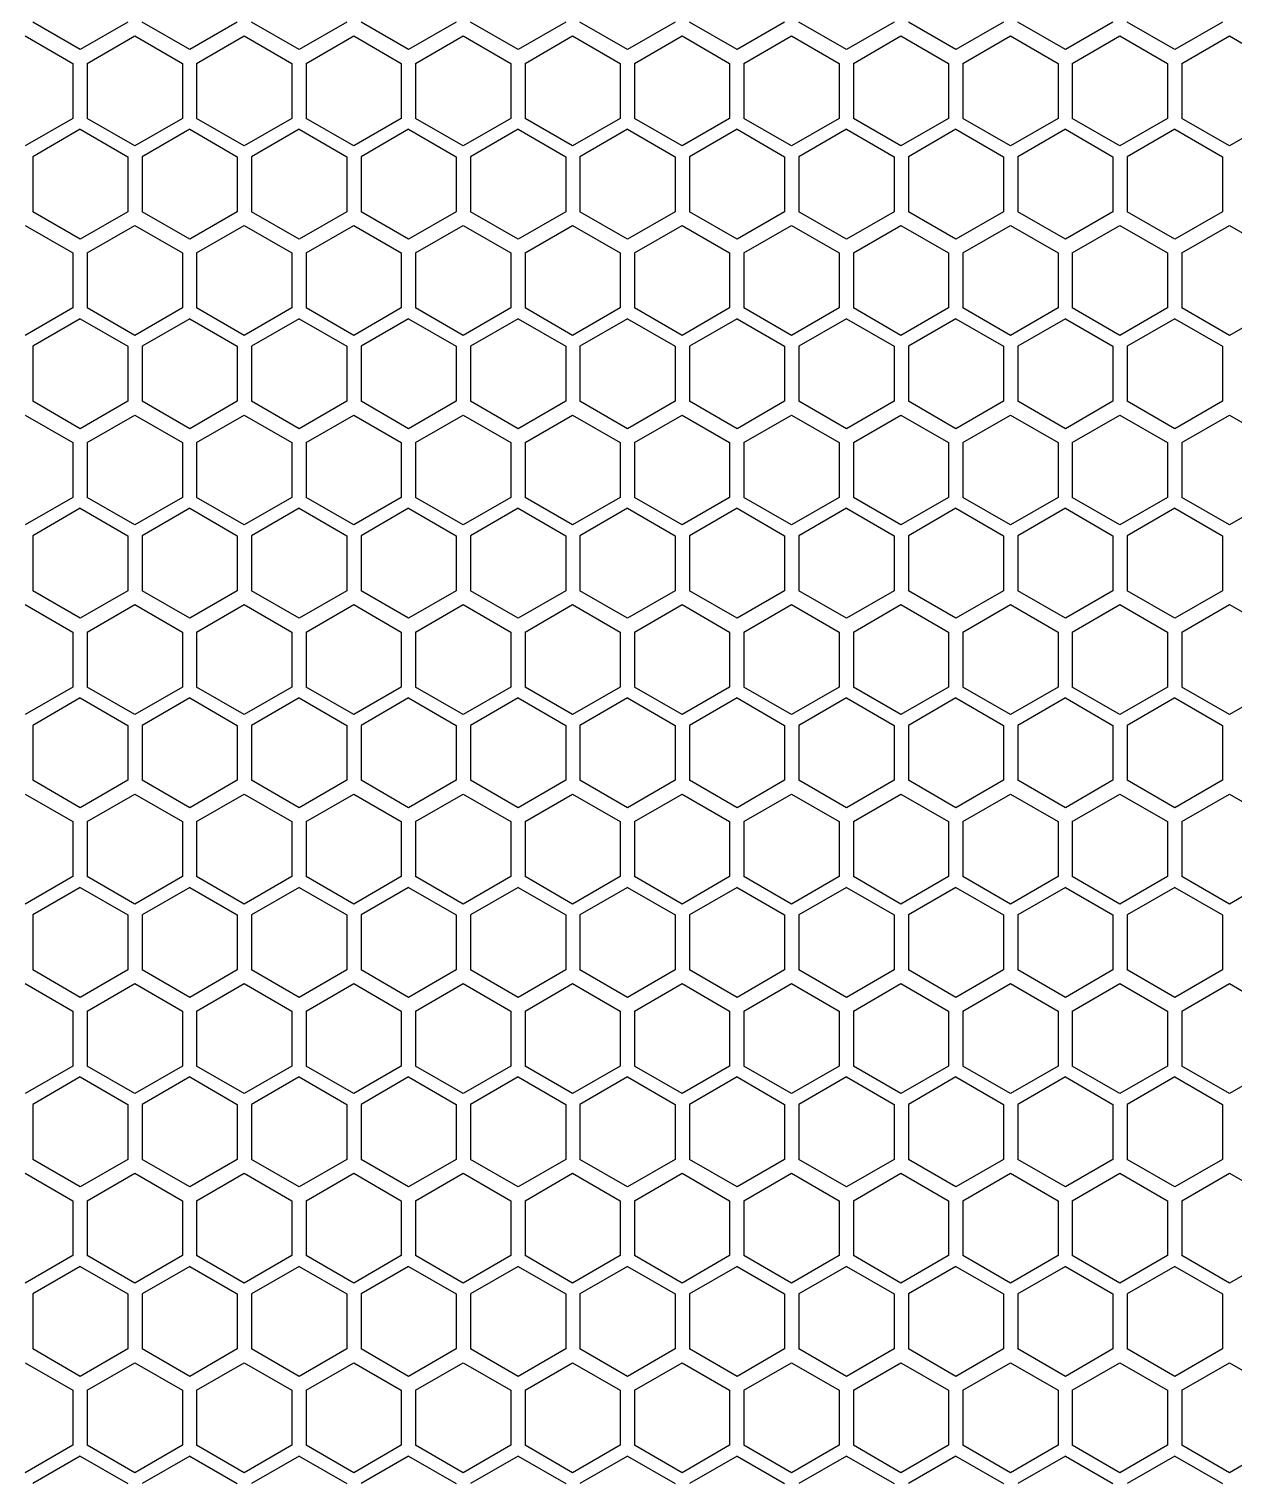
# Model space of a CAD drawing. Header units: millimetres. Extents: x 55614 to 110757, y -66981 to -47484.
# Drawn here: x 90016.2 to 90117.4, y -56077.1 to -55955.3 of the extents above; entities that cross this region are included whole.
import ezdxf

# ---------------------------------------------------------------- set-up
doc = ezdxf.new("R2010")
doc.units = ezdxf.units.MM
doc.layers.add('4215-0412-2_0', color=7, linetype='Continuous')
doc.layers.add('THICK', color=7, linetype='Continuous', lineweight=0)

# ---------------------------------------------------------------- blocks, each defined once
blk = doc.blocks.new('2-1725')
at = {"layer": '4215-0412-2_0', "color": 7, "linetype": 'Continuous'}
for p, q in [((-16835.98, -71821.74), (-16839.98, -71819.43)), ((-16831.98, -71819.43), (-16835.98, -71821.74)), ((-16826.78, -71821.74), (-16830.78, -71819.43)), ((-16822.78, -71819.43), (-16826.78, -71821.74)), ((-16817.58, -71821.74), (-16821.58, -71819.43)), ((-16813.58, -71819.43), (-16817.58, -71821.74)), ((-16808.38, -71821.74), (-16812.38, -71819.43)), ((-16804.38, -71819.43), (-16808.38, -71821.74)), ((-16799.18, -71821.74), (-16803.18, -71819.43)), ((-16795.18, -71819.43), (-16799.18, -71821.74)), ((-16789.98, -71821.74), (-16793.98, -71819.43)), ((-16785.98, -71819.43), (-16789.98, -71821.74)), ((-16780.78, -71821.74), (-16784.78, -71819.43)), ((-16776.78, -71819.43), (-16780.78, -71821.74)), ((-16771.58, -71821.74), (-16775.58, -71819.43)), ((-16767.58, -71819.43), (-16771.58, -71821.74)), ((-16762.38, -71821.74), (-16766.38, -71819.43)), ((-16758.38, -71819.43), (-16762.38, -71821.74)), ((-16753.18, -71821.74), (-16757.18, -71819.43)), ((-16749.18, -71819.43), (-16753.18, -71821.74)), ((-16743.98, -71821.74), (-16747.98, -71819.43)), ((-16739.98, -71819.43), (-16743.98, -71821.74)), ((-16840.6, -71820.59), (-16836.6, -71822.9)), ((-16835.4, -71822.9), (-16831.4, -71820.59)), ((-16831.4, -71820.59), (-16827.4, -71822.9)), ((-16826.2, -71822.9), (-16822.2, -71820.59)), ((-16822.2, -71820.59), (-16818.2, -71822.9)), ((-16817, -71822.9), (-16813, -71820.59)), ((-16813, -71820.59), (-16809, -71822.9)), ((-16807.8, -71822.9), (-16803.8, -71820.59)), ((-16803.8, -71820.59), (-16799.8, -71822.9)), ((-16798.6, -71822.9), (-16794.6, -71820.59)), ((-16794.6, -71820.59), (-16790.6, -71822.9)), ((-16789.4, -71822.9), (-16785.4, -71820.59)), ((-16785.4, -71820.59), (-16781.4, -71822.9)), ((-16780.2, -71822.9), (-16776.2, -71820.59)), ((-16776.2, -71820.59), (-16772.2, -71822.9)), ((-16771, -71822.9), (-16767, -71820.59)), ((-16767, -71820.59), (-16763, -71822.9)), ((-16761.8, -71822.9), (-16757.8, -71820.59)), ((-16757.8, -71820.59), (-16753.8, -71822.9)), ((-16752.6, -71822.9), (-16748.6, -71820.59)), ((-16748.6, -71820.59), (-16744.6, -71822.9)), ((-16743.4, -71822.9), (-16739.4, -71820.59)), ((-16739.4, -71820.59), (-16735.4, -71822.9)), ((-16836.6, -71822.9), (-16836.6, -71827.52)), ((-16835.4, -71822.9), (-16835.4, -71827.52)), ((-16827.4, -71822.9), (-16827.4, -71827.52)), ((-16826.2, -71822.9), (-16826.2, -71827.52)), ((-16818.2, -71822.9), (-16818.2, -71827.52)), ((-16817, -71822.9), (-16817, -71827.52)), ((-16809, -71822.9), (-16809, -71827.52)), ((-16807.8, -71822.9), (-16807.8, -71827.52)), ((-16799.8, -71822.9), (-16799.8, -71827.52)), ((-16798.6, -71822.9), (-16798.6, -71827.52)), ((-16790.6, -71822.9), (-16790.6, -71827.52)), ((-16789.4, -71822.9), (-16789.4, -71827.52)), ((-16781.4, -71822.9), (-16781.4, -71827.52)), ((-16780.2, -71822.9), (-16780.2, -71827.52)), ((-16772.2, -71822.9), (-16772.2, -71827.52)), ((-16771, -71822.9), (-16771, -71827.52)), ((-16763, -71822.9), (-16763, -71827.52)), ((-16761.8, -71822.9), (-16761.8, -71827.52)), ((-16753.8, -71822.9), (-16753.8, -71827.52)), ((-16752.6, -71822.9), (-16752.6, -71827.52)), ((-16744.6, -71822.9), (-16744.6, -71827.52)), ((-16743.4, -71822.9), (-16743.4, -71827.52)), ((-16836.6, -71827.52), (-16840.6, -71829.83)), ((-16831.4, -71829.83), (-16835.4, -71827.52)), ((-16827.4, -71827.52), (-16831.4, -71829.83)), ((-16822.2, -71829.83), (-16826.2, -71827.52)), ((-16818.2, -71827.52), (-16822.2, -71829.83)), ((-16813, -71829.83), (-16817, -71827.52)), ((-16809, -71827.52), (-16813, -71829.83)), ((-16803.8, -71829.83), (-16807.8, -71827.52)), ((-16799.8, -71827.52), (-16803.8, -71829.83)), ((-16794.6, -71829.83), (-16798.6, -71827.52)), ((-16790.6, -71827.52), (-16794.6, -71829.83)), ((-16785.4, -71829.83), (-16789.4, -71827.52)), ((-16781.4, -71827.52), (-16785.4, -71829.83)), ((-16776.2, -71829.83), (-16780.2, -71827.52)), ((-16772.2, -71827.52), (-16776.2, -71829.83)), ((-16767, -71829.83), (-16771, -71827.52)), ((-16763, -71827.52), (-16767, -71829.83)), ((-16757.8, -71829.83), (-16761.8, -71827.52)), ((-16753.8, -71827.52), (-16757.8, -71829.83)), ((-16748.6, -71829.83), (-16752.6, -71827.52)), ((-16744.6, -71827.52), (-16748.6, -71829.83)), ((-16739.4, -71829.83), (-16743.4, -71827.52)), ((-16735.4, -71827.52), (-16739.4, -71829.83)), ((-16835.98, -71828.43), (-16839.98, -71830.74)), ((-16835.98, -71828.43), (-16831.98, -71830.74)), ((-16826.78, -71828.43), (-16830.78, -71830.74)), ((-16826.78, -71828.43), (-16822.78, -71830.74)), ((-16817.58, -71828.43), (-16821.58, -71830.74)), ((-16817.58, -71828.43), (-16813.58, -71830.74)), ((-16808.38, -71828.43), (-16812.38, -71830.74)), ((-16808.38, -71828.43), (-16804.38, -71830.74)), ((-16799.18, -71828.43), (-16803.18, -71830.74)), ((-16799.18, -71828.43), (-16795.18, -71830.74)), ((-16789.98, -71828.43), (-16793.98, -71830.74)), ((-16789.98, -71828.43), (-16785.98, -71830.74)), ((-16780.78, -71828.43), (-16784.78, -71830.74)), ((-16780.78, -71828.43), (-16776.78, -71830.74)), ((-16771.58, -71828.43), (-16775.58, -71830.74)), ((-16771.58, -71828.43), (-16767.58, -71830.74)), ((-16762.38, -71828.43), (-16766.38, -71830.74)), ((-16762.38, -71828.43), (-16758.38, -71830.74)), ((-16753.18, -71828.43), (-16757.18, -71830.74)), ((-16753.18, -71828.43), (-16749.18, -71830.74)), ((-16743.98, -71828.43), (-16747.98, -71830.74)), ((-16743.98, -71828.43), (-16739.98, -71830.74)), ((-16839.98, -71830.74), (-16839.98, -71835.36)), ((-16831.98, -71830.74), (-16831.98, -71835.36)), ((-16830.78, -71830.74), (-16830.78, -71835.36)), ((-16822.78, -71830.74), (-16822.78, -71835.36)), ((-16821.58, -71830.74), (-16821.58, -71835.36)), ((-16813.58, -71830.74), (-16813.58, -71835.36)), ((-16812.38, -71830.74), (-16812.38, -71835.36)), ((-16804.38, -71830.74), (-16804.38, -71835.36)), ((-16803.18, -71830.74), (-16803.18, -71835.36)), ((-16795.18, -71830.74), (-16795.18, -71835.36)), ((-16793.98, -71830.74), (-16793.98, -71835.36)), ((-16785.98, -71830.74), (-16785.98, -71835.36)), ((-16784.78, -71830.74), (-16784.78, -71835.36)), ((-16776.78, -71830.74), (-16776.78, -71835.36)), ((-16775.58, -71830.74), (-16775.58, -71835.36)), ((-16767.58, -71830.74), (-16767.58, -71835.36)), ((-16766.38, -71830.74), (-16766.38, -71835.36)), ((-16758.38, -71830.74), (-16758.38, -71835.36)), ((-16757.18, -71830.74), (-16757.18, -71835.36)), ((-16749.18, -71830.74), (-16749.18, -71835.36)), ((-16747.98, -71830.74), (-16747.98, -71835.36)), ((-16739.98, -71830.74), (-16739.98, -71835.36)), ((-16835.98, -71837.67), (-16839.98, -71835.36)), ((-16831.98, -71835.36), (-16835.98, -71837.67)), ((-16826.78, -71837.67), (-16830.78, -71835.36)), ((-16822.78, -71835.36), (-16826.78, -71837.67)), ((-16817.58, -71837.67), (-16821.58, -71835.36)), ((-16813.58, -71835.36), (-16817.58, -71837.67)), ((-16808.38, -71837.67), (-16812.38, -71835.36)), ((-16804.38, -71835.36), (-16808.38, -71837.67)), ((-16799.18, -71837.67), (-16803.18, -71835.36)), ((-16795.18, -71835.36), (-16799.18, -71837.67)), ((-16789.98, -71837.67), (-16793.98, -71835.36)), ((-16785.98, -71835.36), (-16789.98, -71837.67)), ((-16780.78, -71837.67), (-16784.78, -71835.36)), ((-16776.78, -71835.36), (-16780.78, -71837.67)), ((-16771.58, -71837.67), (-16775.58, -71835.36)), ((-16767.58, -71835.36), (-16771.58, -71837.67)), ((-16762.38, -71837.67), (-16766.38, -71835.36)), ((-16758.38, -71835.36), (-16762.38, -71837.67)), ((-16753.18, -71837.67), (-16757.18, -71835.36)), ((-16749.18, -71835.36), (-16753.18, -71837.67)), ((-16743.98, -71837.67), (-16747.98, -71835.36)), ((-16739.98, -71835.36), (-16743.98, -71837.67)), ((-16840.6, -71836.52), (-16836.6, -71838.83)), ((-16835.4, -71838.83), (-16831.4, -71836.52)), ((-16831.4, -71836.52), (-16827.4, -71838.83)), ((-16826.2, -71838.83), (-16822.2, -71836.52)), ((-16822.2, -71836.52), (-16818.2, -71838.83)), ((-16817, -71838.83), (-16813, -71836.52)), ((-16813, -71836.52), (-16809, -71838.83)), ((-16807.8, -71838.83), (-16803.8, -71836.52)), ((-16803.8, -71836.52), (-16799.8, -71838.83)), ((-16798.6, -71838.83), (-16794.6, -71836.52)), ((-16794.6, -71836.52), (-16790.6, -71838.83)), ((-16789.4, -71838.83), (-16785.4, -71836.52)), ((-16785.4, -71836.52), (-16781.4, -71838.83)), ((-16780.2, -71838.83), (-16776.2, -71836.52)), ((-16776.2, -71836.52), (-16772.2, -71838.83)), ((-16771, -71838.83), (-16767, -71836.52)), ((-16767, -71836.52), (-16763, -71838.83)), ((-16761.8, -71838.83), (-16757.8, -71836.52)), ((-16757.8, -71836.52), (-16753.8, -71838.83)), ((-16752.6, -71838.83), (-16748.6, -71836.52)), ((-16748.6, -71836.52), (-16744.6, -71838.83)), ((-16743.4, -71838.83), (-16739.4, -71836.52)), ((-16739.4, -71836.52), (-16735.4, -71838.83)), ((-16836.6, -71838.83), (-16836.6, -71843.45)), ((-16835.4, -71838.83), (-16835.4, -71843.45)), ((-16827.4, -71838.83), (-16827.4, -71843.45)), ((-16826.2, -71838.83), (-16826.2, -71843.45)), ((-16818.2, -71838.83), (-16818.2, -71843.45)), ((-16817, -71838.83), (-16817, -71843.45)), ((-16809, -71838.83), (-16809, -71843.45)), ((-16807.8, -71838.83), (-16807.8, -71843.45)), ((-16799.8, -71838.83), (-16799.8, -71843.45)), ((-16798.6, -71838.83), (-16798.6, -71843.45)), ((-16790.6, -71838.83), (-16790.6, -71843.45)), ((-16789.4, -71838.83), (-16789.4, -71843.45)), ((-16781.4, -71838.83), (-16781.4, -71843.45)), ((-16780.2, -71838.83), (-16780.2, -71843.45)), ((-16772.2, -71838.83), (-16772.2, -71843.45)), ((-16771, -71838.83), (-16771, -71843.45)), ((-16763, -71838.83), (-16763, -71843.45)), ((-16761.8, -71838.83), (-16761.8, -71843.45)), ((-16753.8, -71838.83), (-16753.8, -71843.45)), ((-16752.6, -71838.83), (-16752.6, -71843.45)), ((-16744.6, -71838.83), (-16744.6, -71843.45)), ((-16743.4, -71838.83), (-16743.4, -71843.45)), ((-16836.6, -71843.45), (-16840.6, -71845.76)), ((-16835.98, -71844.36), (-16839.98, -71846.67)), ((-16835.98, -71844.36), (-16831.98, -71846.67)), ((-16831.4, -71845.76), (-16835.4, -71843.45)), ((-16827.4, -71843.45), (-16831.4, -71845.76)), ((-16826.78, -71844.36), (-16830.78, -71846.67)), ((-16826.78, -71844.36), (-16822.78, -71846.67)), ((-16822.2, -71845.76), (-16826.2, -71843.45)), ((-16818.2, -71843.45), (-16822.2, -71845.76)), ((-16817.58, -71844.36), (-16821.58, -71846.67)), ((-16817.58, -71844.36), (-16813.58, -71846.67)), ((-16813, -71845.76), (-16817, -71843.45)), ((-16809, -71843.45), (-16813, -71845.76)), ((-16808.38, -71844.36), (-16812.38, -71846.67)), ((-16808.38, -71844.36), (-16804.38, -71846.67)), ((-16803.8, -71845.76), (-16807.8, -71843.45)), ((-16799.8, -71843.45), (-16803.8, -71845.76)), ((-16799.18, -71844.36), (-16803.18, -71846.67)), ((-16799.18, -71844.36), (-16795.18, -71846.67)), ((-16794.6, -71845.76), (-16798.6, -71843.45)), ((-16790.6, -71843.45), (-16794.6, -71845.76)), ((-16789.98, -71844.36), (-16793.98, -71846.67)), ((-16789.98, -71844.36), (-16785.98, -71846.67)), ((-16785.4, -71845.76), (-16789.4, -71843.45)), ((-16781.4, -71843.45), (-16785.4, -71845.76)), ((-16780.78, -71844.36), (-16784.78, -71846.67)), ((-16780.78, -71844.36), (-16776.78, -71846.67)), ((-16776.2, -71845.76), (-16780.2, -71843.45)), ((-16772.2, -71843.45), (-16776.2, -71845.76)), ((-16771.58, -71844.36), (-16775.58, -71846.67)), ((-16771.58, -71844.36), (-16767.58, -71846.67)), ((-16767, -71845.76), (-16771, -71843.45)), ((-16763, -71843.45), (-16767, -71845.76)), ((-16762.38, -71844.36), (-16766.38, -71846.67)), ((-16762.38, -71844.36), (-16758.38, -71846.67)), ((-16757.8, -71845.76), (-16761.8, -71843.45)), ((-16753.8, -71843.45), (-16757.8, -71845.76)), ((-16753.18, -71844.36), (-16757.18, -71846.67)), ((-16753.18, -71844.36), (-16749.18, -71846.67)), ((-16748.6, -71845.76), (-16752.6, -71843.45)), ((-16744.6, -71843.45), (-16748.6, -71845.76)), ((-16743.98, -71844.36), (-16747.98, -71846.67)), ((-16743.98, -71844.36), (-16739.98, -71846.67)), ((-16739.4, -71845.76), (-16743.4, -71843.45)), ((-16735.4, -71843.45), (-16739.4, -71845.76)), ((-16839.98, -71846.67), (-16839.98, -71851.29)), ((-16831.98, -71846.67), (-16831.98, -71851.29)), ((-16830.78, -71846.67), (-16830.78, -71851.29)), ((-16822.78, -71846.67), (-16822.78, -71851.29)), ((-16821.58, -71846.67), (-16821.58, -71851.29)), ((-16813.58, -71846.67), (-16813.58, -71851.29)), ((-16812.38, -71846.67), (-16812.38, -71851.29)), ((-16804.38, -71846.67), (-16804.38, -71851.29)), ((-16803.18, -71846.67), (-16803.18, -71851.29)), ((-16795.18, -71846.67), (-16795.18, -71851.29)), ((-16793.98, -71846.67), (-16793.98, -71851.29)), ((-16785.98, -71846.67), (-16785.98, -71851.29)), ((-16784.78, -71846.67), (-16784.78, -71851.29)), ((-16776.78, -71846.67), (-16776.78, -71851.29)), ((-16775.58, -71846.67), (-16775.58, -71851.29)), ((-16767.58, -71846.67), (-16767.58, -71851.29)), ((-16766.38, -71846.67), (-16766.38, -71851.29)), ((-16758.38, -71846.67), (-16758.38, -71851.29)), ((-16757.18, -71846.67), (-16757.18, -71851.29)), ((-16749.18, -71846.67), (-16749.18, -71851.29)), ((-16747.98, -71846.67), (-16747.98, -71851.29)), ((-16739.98, -71846.67), (-16739.98, -71851.29)), ((-16835.98, -71853.6), (-16839.98, -71851.29)), ((-16831.98, -71851.29), (-16835.98, -71853.6)), ((-16826.78, -71853.6), (-16830.78, -71851.29)), ((-16822.78, -71851.29), (-16826.78, -71853.6)), ((-16817.58, -71853.6), (-16821.58, -71851.29)), ((-16813.58, -71851.29), (-16817.58, -71853.6)), ((-16808.38, -71853.6), (-16812.38, -71851.29)), ((-16804.38, -71851.29), (-16808.38, -71853.6)), ((-16799.18, -71853.6), (-16803.18, -71851.29)), ((-16795.18, -71851.29), (-16799.18, -71853.6)), ((-16789.98, -71853.6), (-16793.98, -71851.29)), ((-16785.98, -71851.29), (-16789.98, -71853.6)), ((-16780.78, -71853.6), (-16784.78, -71851.29)), ((-16776.78, -71851.29), (-16780.78, -71853.6)), ((-16771.58, -71853.6), (-16775.58, -71851.29)), ((-16767.58, -71851.29), (-16771.58, -71853.6)), ((-16762.38, -71853.6), (-16766.38, -71851.29)), ((-16758.38, -71851.29), (-16762.38, -71853.6)), ((-16753.18, -71853.6), (-16757.18, -71851.29)), ((-16749.18, -71851.29), (-16753.18, -71853.6)), ((-16743.98, -71853.6), (-16747.98, -71851.29)), ((-16739.98, -71851.29), (-16743.98, -71853.6)), ((-16840.6, -71852.45), (-16836.6, -71854.76)), ((-16835.4, -71854.76), (-16831.4, -71852.45)), ((-16831.4, -71852.45), (-16827.4, -71854.76)), ((-16826.2, -71854.76), (-16822.2, -71852.45)), ((-16822.2, -71852.45), (-16818.2, -71854.76)), ((-16817, -71854.76), (-16813, -71852.45)), ((-16813, -71852.45), (-16809, -71854.76)), ((-16807.8, -71854.76), (-16803.8, -71852.45)), ((-16803.8, -71852.45), (-16799.8, -71854.76)), ((-16798.6, -71854.76), (-16794.6, -71852.45)), ((-16794.6, -71852.45), (-16790.6, -71854.76)), ((-16789.4, -71854.76), (-16785.4, -71852.45)), ((-16785.4, -71852.45), (-16781.4, -71854.76)), ((-16780.2, -71854.76), (-16776.2, -71852.45)), ((-16776.2, -71852.45), (-16772.2, -71854.76)), ((-16771, -71854.76), (-16767, -71852.45)), ((-16767, -71852.45), (-16763, -71854.76)), ((-16761.8, -71854.76), (-16757.8, -71852.45)), ((-16757.8, -71852.45), (-16753.8, -71854.76)), ((-16752.6, -71854.76), (-16748.6, -71852.45)), ((-16748.6, -71852.45), (-16744.6, -71854.76)), ((-16743.4, -71854.76), (-16739.4, -71852.45)), ((-16739.4, -71852.45), (-16735.4, -71854.76)), ((-16836.6, -71854.76), (-16836.6, -71859.38)), ((-16835.4, -71854.76), (-16835.4, -71859.38)), ((-16827.4, -71854.76), (-16827.4, -71859.38)), ((-16826.2, -71854.76), (-16826.2, -71859.38)), ((-16818.2, -71854.76), (-16818.2, -71859.38)), ((-16817, -71854.76), (-16817, -71859.38)), ((-16809, -71854.76), (-16809, -71859.38)), ((-16807.8, -71854.76), (-16807.8, -71859.38)), ((-16799.8, -71854.76), (-16799.8, -71859.38)), ((-16798.6, -71854.76), (-16798.6, -71859.38)), ((-16790.6, -71854.76), (-16790.6, -71859.38)), ((-16789.4, -71854.76), (-16789.4, -71859.38)), ((-16781.4, -71854.76), (-16781.4, -71859.38)), ((-16780.2, -71854.76), (-16780.2, -71859.38)), ((-16772.2, -71854.76), (-16772.2, -71859.38)), ((-16771, -71854.76), (-16771, -71859.38)), ((-16763, -71854.76), (-16763, -71859.38)), ((-16761.8, -71854.76), (-16761.8, -71859.38)), ((-16753.8, -71854.76), (-16753.8, -71859.38)), ((-16752.6, -71854.76), (-16752.6, -71859.38)), ((-16744.6, -71854.76), (-16744.6, -71859.38)), ((-16743.4, -71854.76), (-16743.4, -71859.38)), ((-16836.6, -71859.38), (-16840.6, -71861.69)), ((-16835.98, -71860.29), (-16839.98, -71862.6)), ((-16835.98, -71860.29), (-16831.98, -71862.6)), ((-16831.4, -71861.69), (-16835.4, -71859.38)), ((-16827.4, -71859.38), (-16831.4, -71861.69)), ((-16826.78, -71860.29), (-16830.78, -71862.6)), ((-16826.78, -71860.29), (-16822.78, -71862.6)), ((-16822.2, -71861.69), (-16826.2, -71859.38)), ((-16818.2, -71859.38), (-16822.2, -71861.69)), ((-16817.58, -71860.29), (-16821.58, -71862.6)), ((-16817.58, -71860.29), (-16813.58, -71862.6)), ((-16813, -71861.69), (-16817, -71859.38)), ((-16809, -71859.38), (-16813, -71861.69)), ((-16808.38, -71860.29), (-16812.38, -71862.6)), ((-16808.38, -71860.29), (-16804.38, -71862.6)), ((-16803.8, -71861.69), (-16807.8, -71859.38)), ((-16799.8, -71859.38), (-16803.8, -71861.69)), ((-16799.18, -71860.29), (-16803.18, -71862.6)), ((-16799.18, -71860.29), (-16795.18, -71862.6)), ((-16794.6, -71861.69), (-16798.6, -71859.38)), ((-16790.6, -71859.38), (-16794.6, -71861.69)), ((-16789.98, -71860.29), (-16793.98, -71862.6)), ((-16789.98, -71860.29), (-16785.98, -71862.6)), ((-16785.4, -71861.69), (-16789.4, -71859.38)), ((-16781.4, -71859.38), (-16785.4, -71861.69)), ((-16780.78, -71860.29), (-16784.78, -71862.6)), ((-16780.78, -71860.29), (-16776.78, -71862.6)), ((-16776.2, -71861.69), (-16780.2, -71859.38)), ((-16772.2, -71859.38), (-16776.2, -71861.69)), ((-16771.58, -71860.29), (-16775.58, -71862.6)), ((-16771.58, -71860.29), (-16767.58, -71862.6)), ((-16767, -71861.69), (-16771, -71859.38)), ((-16763, -71859.38), (-16767, -71861.69)), ((-16762.38, -71860.29), (-16766.38, -71862.6)), ((-16762.38, -71860.29), (-16758.38, -71862.6)), ((-16757.8, -71861.69), (-16761.8, -71859.38)), ((-16753.8, -71859.38), (-16757.8, -71861.69)), ((-16753.18, -71860.29), (-16757.18, -71862.6)), ((-16753.18, -71860.29), (-16749.18, -71862.6)), ((-16748.6, -71861.69), (-16752.6, -71859.38)), ((-16744.6, -71859.38), (-16748.6, -71861.69)), ((-16743.98, -71860.29), (-16747.98, -71862.6)), ((-16743.98, -71860.29), (-16739.98, -71862.6)), ((-16739.4, -71861.69), (-16743.4, -71859.38)), ((-16735.4, -71859.38), (-16739.4, -71861.69)), ((-16839.98, -71862.6), (-16839.98, -71867.22)), ((-16831.98, -71862.6), (-16831.98, -71867.22)), ((-16830.78, -71862.6), (-16830.78, -71867.22)), ((-16822.78, -71862.6), (-16822.78, -71867.22)), ((-16821.58, -71862.6), (-16821.58, -71867.22)), ((-16813.58, -71862.6), (-16813.58, -71867.22)), ((-16812.38, -71862.6), (-16812.38, -71867.22)), ((-16804.38, -71862.6), (-16804.38, -71867.22)), ((-16803.18, -71862.6), (-16803.18, -71867.22)), ((-16795.18, -71862.6), (-16795.18, -71867.22)), ((-16793.98, -71862.6), (-16793.98, -71867.22)), ((-16785.98, -71862.6), (-16785.98, -71867.22)), ((-16784.78, -71862.6), (-16784.78, -71867.22)), ((-16776.78, -71862.6), (-16776.78, -71867.22)), ((-16775.58, -71862.6), (-16775.58, -71867.22)), ((-16767.58, -71862.6), (-16767.58, -71867.22)), ((-16766.38, -71862.6), (-16766.38, -71867.22)), ((-16758.38, -71862.6), (-16758.38, -71867.22)), ((-16757.18, -71862.6), (-16757.18, -71867.22)), ((-16749.18, -71862.6), (-16749.18, -71867.22)), ((-16747.98, -71862.6), (-16747.98, -71867.22)), ((-16739.98, -71862.6), (-16739.98, -71867.22)), ((-16835.98, -71869.53), (-16839.98, -71867.22)), ((-16831.98, -71867.22), (-16835.98, -71869.53)), ((-16826.78, -71869.53), (-16830.78, -71867.22)), ((-16822.78, -71867.22), (-16826.78, -71869.53)), ((-16817.58, -71869.53), (-16821.58, -71867.22)), ((-16813.58, -71867.22), (-16817.58, -71869.53)), ((-16808.38, -71869.53), (-16812.38, -71867.22)), ((-16804.38, -71867.22), (-16808.38, -71869.53)), ((-16799.18, -71869.53), (-16803.18, -71867.22)), ((-16795.18, -71867.22), (-16799.18, -71869.53)), ((-16789.98, -71869.53), (-16793.98, -71867.22)), ((-16785.98, -71867.22), (-16789.98, -71869.53)), ((-16780.78, -71869.53), (-16784.78, -71867.22)), ((-16776.78, -71867.22), (-16780.78, -71869.53)), ((-16771.58, -71869.53), (-16775.58, -71867.22)), ((-16767.58, -71867.22), (-16771.58, -71869.53)), ((-16762.38, -71869.53), (-16766.38, -71867.22)), ((-16758.38, -71867.22), (-16762.38, -71869.53)), ((-16753.18, -71869.53), (-16757.18, -71867.22)), ((-16749.18, -71867.22), (-16753.18, -71869.53)), ((-16743.98, -71869.53), (-16747.98, -71867.22)), ((-16739.98, -71867.22), (-16743.98, -71869.53)), ((-16840.6, -71868.38), (-16836.6, -71870.69)), ((-16835.4, -71870.69), (-16831.4, -71868.38)), ((-16831.4, -71868.38), (-16827.4, -71870.69)), ((-16826.2, -71870.69), (-16822.2, -71868.38)), ((-16822.2, -71868.38), (-16818.2, -71870.69)), ((-16817, -71870.69), (-16813, -71868.38)), ((-16813, -71868.38), (-16809, -71870.69)), ((-16807.8, -71870.69), (-16803.8, -71868.38)), ((-16803.8, -71868.38), (-16799.8, -71870.69)), ((-16798.6, -71870.69), (-16794.6, -71868.38)), ((-16794.6, -71868.38), (-16790.6, -71870.69)), ((-16789.4, -71870.69), (-16785.4, -71868.38)), ((-16785.4, -71868.38), (-16781.4, -71870.69)), ((-16780.2, -71870.69), (-16776.2, -71868.38)), ((-16776.2, -71868.38), (-16772.2, -71870.69)), ((-16771, -71870.69), (-16767, -71868.38)), ((-16767, -71868.38), (-16763, -71870.69)), ((-16761.8, -71870.69), (-16757.8, -71868.38)), ((-16757.8, -71868.38), (-16753.8, -71870.69)), ((-16752.6, -71870.69), (-16748.6, -71868.38)), ((-16748.6, -71868.38), (-16744.6, -71870.69)), ((-16743.4, -71870.69), (-16739.4, -71868.38)), ((-16739.4, -71868.38), (-16735.4, -71870.69)), ((-16836.6, -71870.69), (-16836.6, -71875.31)), ((-16835.4, -71870.69), (-16835.4, -71875.31)), ((-16827.4, -71870.69), (-16827.4, -71875.31)), ((-16826.2, -71870.69), (-16826.2, -71875.31)), ((-16818.2, -71870.69), (-16818.2, -71875.31)), ((-16817, -71870.69), (-16817, -71875.31)), ((-16809, -71870.69), (-16809, -71875.31)), ((-16807.8, -71870.69), (-16807.8, -71875.31)), ((-16799.8, -71870.69), (-16799.8, -71875.31)), ((-16798.6, -71870.69), (-16798.6, -71875.31)), ((-16790.6, -71870.69), (-16790.6, -71875.31)), ((-16789.4, -71870.69), (-16789.4, -71875.31)), ((-16781.4, -71870.69), (-16781.4, -71875.31)), ((-16780.2, -71870.69), (-16780.2, -71875.31)), ((-16772.2, -71870.69), (-16772.2, -71875.31)), ((-16771, -71870.69), (-16771, -71875.31)), ((-16763, -71870.69), (-16763, -71875.31)), ((-16761.8, -71870.69), (-16761.8, -71875.31)), ((-16753.8, -71870.69), (-16753.8, -71875.31)), ((-16752.6, -71870.69), (-16752.6, -71875.31)), ((-16744.6, -71870.69), (-16744.6, -71875.31)), ((-16743.4, -71870.69), (-16743.4, -71875.31)), ((-16836.6, -71875.31), (-16840.6, -71877.62)), ((-16835.98, -71876.22), (-16839.98, -71878.53)), ((-16835.98, -71876.22), (-16831.98, -71878.53)), ((-16831.4, -71877.62), (-16835.4, -71875.31)), ((-16827.4, -71875.31), (-16831.4, -71877.62)), ((-16826.78, -71876.22), (-16830.78, -71878.53)), ((-16826.78, -71876.22), (-16822.78, -71878.53)), ((-16822.2, -71877.62), (-16826.2, -71875.31)), ((-16818.2, -71875.31), (-16822.2, -71877.62)), ((-16817.58, -71876.22), (-16821.58, -71878.53)), ((-16817.58, -71876.22), (-16813.58, -71878.53)), ((-16813, -71877.62), (-16817, -71875.31)), ((-16809, -71875.31), (-16813, -71877.62)), ((-16808.38, -71876.22), (-16812.38, -71878.53)), ((-16808.38, -71876.22), (-16804.38, -71878.53)), ((-16803.8, -71877.62), (-16807.8, -71875.31)), ((-16799.8, -71875.31), (-16803.8, -71877.62)), ((-16799.18, -71876.22), (-16803.18, -71878.53)), ((-16799.18, -71876.22), (-16795.18, -71878.53)), ((-16794.6, -71877.62), (-16798.6, -71875.31)), ((-16790.6, -71875.31), (-16794.6, -71877.62)), ((-16789.98, -71876.22), (-16793.98, -71878.53)), ((-16789.98, -71876.22), (-16785.98, -71878.53)), ((-16785.4, -71877.62), (-16789.4, -71875.31)), ((-16781.4, -71875.31), (-16785.4, -71877.62)), ((-16780.78, -71876.22), (-16784.78, -71878.53)), ((-16780.78, -71876.22), (-16776.78, -71878.53)), ((-16776.2, -71877.62), (-16780.2, -71875.31)), ((-16772.2, -71875.31), (-16776.2, -71877.62)), ((-16771.58, -71876.22), (-16775.58, -71878.53)), ((-16771.58, -71876.22), (-16767.58, -71878.53)), ((-16767, -71877.62), (-16771, -71875.31)), ((-16763, -71875.31), (-16767, -71877.62)), ((-16762.38, -71876.22), (-16766.38, -71878.53)), ((-16762.38, -71876.22), (-16758.38, -71878.53)), ((-16757.8, -71877.62), (-16761.8, -71875.31)), ((-16753.8, -71875.31), (-16757.8, -71877.62)), ((-16753.18, -71876.22), (-16757.18, -71878.53)), ((-16753.18, -71876.22), (-16749.18, -71878.53)), ((-16748.6, -71877.62), (-16752.6, -71875.31)), ((-16744.6, -71875.31), (-16748.6, -71877.62)), ((-16743.98, -71876.22), (-16747.98, -71878.53)), ((-16743.98, -71876.22), (-16739.98, -71878.53)), ((-16739.4, -71877.62), (-16743.4, -71875.31)), ((-16735.4, -71875.31), (-16739.4, -71877.62)), ((-16839.98, -71878.53), (-16839.98, -71883.15)), ((-16831.98, -71878.53), (-16831.98, -71883.15)), ((-16830.78, -71878.53), (-16830.78, -71883.15)), ((-16822.78, -71878.53), (-16822.78, -71883.15)), ((-16821.58, -71878.53), (-16821.58, -71883.15)), ((-16813.58, -71878.53), (-16813.58, -71883.15)), ((-16812.38, -71878.53), (-16812.38, -71883.15)), ((-16804.38, -71878.53), (-16804.38, -71883.15)), ((-16803.18, -71878.53), (-16803.18, -71883.15)), ((-16795.18, -71878.53), (-16795.18, -71883.15)), ((-16793.98, -71878.53), (-16793.98, -71883.15)), ((-16785.98, -71878.53), (-16785.98, -71883.15)), ((-16784.78, -71878.53), (-16784.78, -71883.15)), ((-16776.78, -71878.53), (-16776.78, -71883.15)), ((-16775.58, -71878.53), (-16775.58, -71883.15)), ((-16767.58, -71878.53), (-16767.58, -71883.15)), ((-16766.38, -71878.53), (-16766.38, -71883.15)), ((-16758.38, -71878.53), (-16758.38, -71883.15)), ((-16757.18, -71878.53), (-16757.18, -71883.15)), ((-16749.18, -71878.53), (-16749.18, -71883.15)), ((-16747.98, -71878.53), (-16747.98, -71883.15)), ((-16739.98, -71878.53), (-16739.98, -71883.15)), ((-16835.98, -71885.46), (-16839.98, -71883.15)), ((-16831.98, -71883.15), (-16835.98, -71885.46)), ((-16826.78, -71885.46), (-16830.78, -71883.15)), ((-16822.78, -71883.15), (-16826.78, -71885.46)), ((-16817.58, -71885.46), (-16821.58, -71883.15)), ((-16813.58, -71883.15), (-16817.58, -71885.46)), ((-16808.38, -71885.46), (-16812.38, -71883.15)), ((-16804.38, -71883.15), (-16808.38, -71885.46)), ((-16799.18, -71885.46), (-16803.18, -71883.15)), ((-16795.18, -71883.15), (-16799.18, -71885.46)), ((-16789.98, -71885.46), (-16793.98, -71883.15)), ((-16785.98, -71883.15), (-16789.98, -71885.46)), ((-16780.78, -71885.46), (-16784.78, -71883.15)), ((-16776.78, -71883.15), (-16780.78, -71885.46)), ((-16771.58, -71885.46), (-16775.58, -71883.15)), ((-16767.58, -71883.15), (-16771.58, -71885.46)), ((-16762.38, -71885.46), (-16766.38, -71883.15)), ((-16758.38, -71883.15), (-16762.38, -71885.46)), ((-16753.18, -71885.46), (-16757.18, -71883.15)), ((-16749.18, -71883.15), (-16753.18, -71885.46)), ((-16743.98, -71885.46), (-16747.98, -71883.15)), ((-16739.98, -71883.15), (-16743.98, -71885.46)), ((-16840.6, -71884.31), (-16836.6, -71886.62)), ((-16835.4, -71886.62), (-16831.4, -71884.31)), ((-16831.4, -71884.31), (-16827.4, -71886.62)), ((-16826.2, -71886.62), (-16822.2, -71884.31)), ((-16822.2, -71884.31), (-16818.2, -71886.62)), ((-16817, -71886.62), (-16813, -71884.31)), ((-16813, -71884.31), (-16809, -71886.62)), ((-16807.8, -71886.62), (-16803.8, -71884.31)), ((-16803.8, -71884.31), (-16799.8, -71886.62)), ((-16798.6, -71886.62), (-16794.6, -71884.31)), ((-16794.6, -71884.31), (-16790.6, -71886.62)), ((-16789.4, -71886.62), (-16785.4, -71884.31)), ((-16785.4, -71884.31), (-16781.4, -71886.62)), ((-16780.2, -71886.62), (-16776.2, -71884.31)), ((-16776.2, -71884.31), (-16772.2, -71886.62)), ((-16771, -71886.62), (-16767, -71884.31)), ((-16767, -71884.31), (-16763, -71886.62)), ((-16761.8, -71886.62), (-16757.8, -71884.31)), ((-16757.8, -71884.31), (-16753.8, -71886.62)), ((-16752.6, -71886.62), (-16748.6, -71884.31)), ((-16748.6, -71884.31), (-16744.6, -71886.62)), ((-16743.4, -71886.62), (-16739.4, -71884.31)), ((-16739.4, -71884.31), (-16735.4, -71886.62)), ((-16836.6, -71886.62), (-16836.6, -71891.24)), ((-16835.4, -71886.62), (-16835.4, -71891.24)), ((-16827.4, -71886.62), (-16827.4, -71891.24)), ((-16826.2, -71886.62), (-16826.2, -71891.24)), ((-16818.2, -71886.62), (-16818.2, -71891.24)), ((-16817, -71886.62), (-16817, -71891.24)), ((-16809, -71886.62), (-16809, -71891.24)), ((-16807.8, -71886.62), (-16807.8, -71891.24)), ((-16799.8, -71886.62), (-16799.8, -71891.24)), ((-16798.6, -71886.62), (-16798.6, -71891.24)), ((-16790.6, -71886.62), (-16790.6, -71891.24)), ((-16789.4, -71886.62), (-16789.4, -71891.24)), ((-16781.4, -71886.62), (-16781.4, -71891.24)), ((-16780.2, -71886.62), (-16780.2, -71891.24)), ((-16772.2, -71886.62), (-16772.2, -71891.24)), ((-16771, -71886.62), (-16771, -71891.24)), ((-16763, -71886.62), (-16763, -71891.24)), ((-16761.8, -71886.62), (-16761.8, -71891.24)), ((-16753.8, -71886.62), (-16753.8, -71891.24)), ((-16752.6, -71886.62), (-16752.6, -71891.24)), ((-16744.6, -71886.62), (-16744.6, -71891.24)), ((-16743.4, -71886.62), (-16743.4, -71891.24)), ((-16836.6, -71891.24), (-16840.6, -71893.55)), ((-16831.4, -71893.55), (-16835.4, -71891.24)), ((-16827.4, -71891.24), (-16831.4, -71893.55)), ((-16822.2, -71893.55), (-16826.2, -71891.24)), ((-16818.2, -71891.24), (-16822.2, -71893.55)), ((-16813, -71893.55), (-16817, -71891.24)), ((-16809, -71891.24), (-16813, -71893.55)), ((-16803.8, -71893.55), (-16807.8, -71891.24)), ((-16799.8, -71891.24), (-16803.8, -71893.55)), ((-16794.6, -71893.55), (-16798.6, -71891.24)), ((-16790.6, -71891.24), (-16794.6, -71893.55)), ((-16785.4, -71893.55), (-16789.4, -71891.24)), ((-16781.4, -71891.24), (-16785.4, -71893.55)), ((-16776.2, -71893.55), (-16780.2, -71891.24)), ((-16772.2, -71891.24), (-16776.2, -71893.55)), ((-16767, -71893.55), (-16771, -71891.24)), ((-16763, -71891.24), (-16767, -71893.55)), ((-16757.8, -71893.55), (-16761.8, -71891.24)), ((-16753.8, -71891.24), (-16757.8, -71893.55)), ((-16748.6, -71893.55), (-16752.6, -71891.24)), ((-16744.6, -71891.24), (-16748.6, -71893.55)), ((-16739.4, -71893.55), (-16743.4, -71891.24)), ((-16735.4, -71891.24), (-16739.4, -71893.55)), ((-16835.98, -71892.15), (-16839.98, -71894.46)), ((-16835.98, -71892.15), (-16831.98, -71894.46)), ((-16826.78, -71892.15), (-16830.78, -71894.46)), ((-16826.78, -71892.15), (-16822.78, -71894.46)), ((-16817.58, -71892.15), (-16821.58, -71894.46)), ((-16817.58, -71892.15), (-16813.58, -71894.46)), ((-16808.38, -71892.15), (-16812.38, -71894.46)), ((-16808.38, -71892.15), (-16804.38, -71894.46)), ((-16799.18, -71892.15), (-16803.18, -71894.46)), ((-16799.18, -71892.15), (-16795.18, -71894.46)), ((-16789.98, -71892.15), (-16793.98, -71894.46)), ((-16789.98, -71892.15), (-16785.98, -71894.46)), ((-16780.78, -71892.15), (-16784.78, -71894.46)), ((-16780.78, -71892.15), (-16776.78, -71894.46)), ((-16771.58, -71892.15), (-16775.58, -71894.46)), ((-16771.58, -71892.15), (-16767.58, -71894.46)), ((-16762.38, -71892.15), (-16766.38, -71894.46)), ((-16762.38, -71892.15), (-16758.38, -71894.46)), ((-16753.18, -71892.15), (-16757.18, -71894.46)), ((-16753.18, -71892.15), (-16749.18, -71894.46)), ((-16743.98, -71892.15), (-16747.98, -71894.46)), ((-16743.98, -71892.15), (-16739.98, -71894.46)), ((-16839.98, -71894.46), (-16839.98, -71899.08)), ((-16831.98, -71894.46), (-16831.98, -71899.08)), ((-16830.78, -71894.46), (-16830.78, -71899.08)), ((-16822.78, -71894.46), (-16822.78, -71899.08)), ((-16821.58, -71894.46), (-16821.58, -71899.08)), ((-16813.58, -71894.46), (-16813.58, -71899.08)), ((-16812.38, -71894.46), (-16812.38, -71899.08)), ((-16804.38, -71894.46), (-16804.38, -71899.08)), ((-16803.18, -71894.46), (-16803.18, -71899.08)), ((-16795.18, -71894.46), (-16795.18, -71899.08)), ((-16793.98, -71894.46), (-16793.98, -71899.08)), ((-16785.98, -71894.46), (-16785.98, -71899.08)), ((-16784.78, -71894.46), (-16784.78, -71899.08)), ((-16776.78, -71894.46), (-16776.78, -71899.08)), ((-16775.58, -71894.46), (-16775.58, -71899.08)), ((-16767.58, -71894.46), (-16767.58, -71899.08)), ((-16766.38, -71894.46), (-16766.38, -71899.08)), ((-16758.38, -71894.46), (-16758.38, -71899.08)), ((-16757.18, -71894.46), (-16757.18, -71899.08)), ((-16749.18, -71894.46), (-16749.18, -71899.08)), ((-16747.98, -71894.46), (-16747.98, -71899.08)), ((-16739.98, -71894.46), (-16739.98, -71899.08)), ((-16835.98, -71901.39), (-16839.98, -71899.08)), ((-16831.98, -71899.08), (-16835.98, -71901.39)), ((-16826.78, -71901.39), (-16830.78, -71899.08)), ((-16822.78, -71899.08), (-16826.78, -71901.39)), ((-16817.58, -71901.39), (-16821.58, -71899.08)), ((-16813.58, -71899.08), (-16817.58, -71901.39)), ((-16808.38, -71901.39), (-16812.38, -71899.08)), ((-16804.38, -71899.08), (-16808.38, -71901.39)), ((-16799.18, -71901.39), (-16803.18, -71899.08)), ((-16795.18, -71899.08), (-16799.18, -71901.39)), ((-16789.98, -71901.39), (-16793.98, -71899.08)), ((-16785.98, -71899.08), (-16789.98, -71901.39)), ((-16780.78, -71901.39), (-16784.78, -71899.08)), ((-16776.78, -71899.08), (-16780.78, -71901.39)), ((-16771.58, -71901.39), (-16775.58, -71899.08)), ((-16767.58, -71899.08), (-16771.58, -71901.39)), ((-16762.38, -71901.39), (-16766.38, -71899.08)), ((-16758.38, -71899.08), (-16762.38, -71901.39)), ((-16753.18, -71901.39), (-16757.18, -71899.08)), ((-16749.18, -71899.08), (-16753.18, -71901.39)), ((-16743.98, -71901.39), (-16747.98, -71899.08)), ((-16739.98, -71899.08), (-16743.98, -71901.39)), ((-16840.6, -71900.24), (-16836.6, -71902.55)), ((-16835.4, -71902.55), (-16831.4, -71900.24)), ((-16831.4, -71900.24), (-16827.4, -71902.55)), ((-16826.2, -71902.55), (-16822.2, -71900.24)), ((-16822.2, -71900.24), (-16818.2, -71902.55)), ((-16817, -71902.55), (-16813, -71900.24)), ((-16813, -71900.24), (-16809, -71902.55)), ((-16807.8, -71902.55), (-16803.8, -71900.24)), ((-16803.8, -71900.24), (-16799.8, -71902.55)), ((-16798.6, -71902.55), (-16794.6, -71900.24)), ((-16794.6, -71900.24), (-16790.6, -71902.55)), ((-16789.4, -71902.55), (-16785.4, -71900.24)), ((-16785.4, -71900.24), (-16781.4, -71902.55)), ((-16780.2, -71902.55), (-16776.2, -71900.24)), ((-16776.2, -71900.24), (-16772.2, -71902.55)), ((-16771, -71902.55), (-16767, -71900.24)), ((-16767, -71900.24), (-16763, -71902.55)), ((-16761.8, -71902.55), (-16757.8, -71900.24)), ((-16757.8, -71900.24), (-16753.8, -71902.55)), ((-16752.6, -71902.55), (-16748.6, -71900.24)), ((-16748.6, -71900.24), (-16744.6, -71902.55)), ((-16743.4, -71902.55), (-16739.4, -71900.24)), ((-16739.4, -71900.24), (-16735.4, -71902.55)), ((-16836.6, -71902.55), (-16836.6, -71907.17)), ((-16835.4, -71902.55), (-16835.4, -71907.17)), ((-16827.4, -71902.55), (-16827.4, -71907.17)), ((-16826.2, -71902.55), (-16826.2, -71907.17)), ((-16818.2, -71902.55), (-16818.2, -71907.17)), ((-16817, -71902.55), (-16817, -71907.17)), ((-16809, -71902.55), (-16809, -71907.17)), ((-16807.8, -71902.55), (-16807.8, -71907.17)), ((-16799.8, -71902.55), (-16799.8, -71907.17)), ((-16798.6, -71902.55), (-16798.6, -71907.17)), ((-16790.6, -71902.55), (-16790.6, -71907.17)), ((-16789.4, -71902.55), (-16789.4, -71907.17)), ((-16781.4, -71902.55), (-16781.4, -71907.17)), ((-16780.2, -71902.55), (-16780.2, -71907.17)), ((-16772.2, -71902.55), (-16772.2, -71907.17)), ((-16771, -71902.55), (-16771, -71907.17)), ((-16763, -71902.55), (-16763, -71907.17)), ((-16761.8, -71902.55), (-16761.8, -71907.17)), ((-16753.8, -71902.55), (-16753.8, -71907.17)), ((-16752.6, -71902.55), (-16752.6, -71907.17)), ((-16744.6, -71902.55), (-16744.6, -71907.17)), ((-16743.4, -71902.55), (-16743.4, -71907.17)), ((-16836.6, -71907.17), (-16840.6, -71909.48)), ((-16831.4, -71909.48), (-16835.4, -71907.17)), ((-16827.4, -71907.17), (-16831.4, -71909.48)), ((-16822.2, -71909.48), (-16826.2, -71907.17)), ((-16818.2, -71907.17), (-16822.2, -71909.48)), ((-16813, -71909.48), (-16817, -71907.17)), ((-16809, -71907.17), (-16813, -71909.48)), ((-16803.8, -71909.48), (-16807.8, -71907.17)), ((-16799.8, -71907.17), (-16803.8, -71909.48)), ((-16794.6, -71909.48), (-16798.6, -71907.17)), ((-16790.6, -71907.17), (-16794.6, -71909.48)), ((-16785.4, -71909.48), (-16789.4, -71907.17)), ((-16781.4, -71907.17), (-16785.4, -71909.48)), ((-16776.2, -71909.48), (-16780.2, -71907.17)), ((-16772.2, -71907.17), (-16776.2, -71909.48)), ((-16767, -71909.48), (-16771, -71907.17)), ((-16763, -71907.17), (-16767, -71909.48)), ((-16757.8, -71909.48), (-16761.8, -71907.17)), ((-16753.8, -71907.17), (-16757.8, -71909.48)), ((-16748.6, -71909.48), (-16752.6, -71907.17)), ((-16744.6, -71907.17), (-16748.6, -71909.48)), ((-16739.4, -71909.48), (-16743.4, -71907.17)), ((-16735.4, -71907.17), (-16739.4, -71909.48)), ((-16835.98, -71908.08), (-16839.98, -71910.39)), ((-16835.98, -71908.08), (-16831.98, -71910.39)), ((-16826.78, -71908.08), (-16830.78, -71910.39)), ((-16826.78, -71908.08), (-16822.78, -71910.39)), ((-16817.58, -71908.08), (-16821.58, -71910.39)), ((-16817.58, -71908.08), (-16813.58, -71910.39)), ((-16808.38, -71908.08), (-16812.38, -71910.39)), ((-16808.38, -71908.08), (-16804.38, -71910.39)), ((-16799.18, -71908.08), (-16803.18, -71910.39)), ((-16799.18, -71908.08), (-16795.18, -71910.39)), ((-16789.98, -71908.08), (-16793.98, -71910.39)), ((-16789.98, -71908.08), (-16785.98, -71910.39)), ((-16780.78, -71908.08), (-16784.78, -71910.39)), ((-16780.78, -71908.08), (-16776.78, -71910.39)), ((-16771.58, -71908.08), (-16775.58, -71910.39)), ((-16771.58, -71908.08), (-16767.58, -71910.39)), ((-16762.38, -71908.08), (-16766.38, -71910.39)), ((-16762.38, -71908.08), (-16758.38, -71910.39)), ((-16753.18, -71908.08), (-16757.18, -71910.39)), ((-16753.18, -71908.08), (-16749.18, -71910.39)), ((-16743.98, -71908.08), (-16747.98, -71910.39)), ((-16743.98, -71908.08), (-16739.98, -71910.39)), ((-16839.98, -71910.39), (-16839.98, -71915.01)), ((-16831.98, -71910.39), (-16831.98, -71915.01)), ((-16830.78, -71910.39), (-16830.78, -71915.01)), ((-16822.78, -71910.39), (-16822.78, -71915.01)), ((-16821.58, -71910.39), (-16821.58, -71915.01)), ((-16813.58, -71910.39), (-16813.58, -71915.01)), ((-16812.38, -71910.39), (-16812.38, -71915.01)), ((-16804.38, -71910.39), (-16804.38, -71915.01)), ((-16803.18, -71910.39), (-16803.18, -71915.01)), ((-16795.18, -71910.39), (-16795.18, -71915.01)), ((-16793.98, -71910.39), (-16793.98, -71915.01)), ((-16785.98, -71910.39), (-16785.98, -71915.01)), ((-16784.78, -71910.39), (-16784.78, -71915.01)), ((-16776.78, -71910.39), (-16776.78, -71915.01)), ((-16775.58, -71910.39), (-16775.58, -71915.01)), ((-16767.58, -71910.39), (-16767.58, -71915.01)), ((-16766.38, -71910.39), (-16766.38, -71915.01)), ((-16758.38, -71910.39), (-16758.38, -71915.01)), ((-16757.18, -71910.39), (-16757.18, -71915.01)), ((-16749.18, -71910.39), (-16749.18, -71915.01)), ((-16747.98, -71910.39), (-16747.98, -71915.01)), ((-16739.98, -71910.39), (-16739.98, -71915.01)), ((-16835.98, -71917.32), (-16839.98, -71915.01)), ((-16831.98, -71915.01), (-16835.98, -71917.32)), ((-16826.78, -71917.32), (-16830.78, -71915.01)), ((-16822.78, -71915.01), (-16826.78, -71917.32)), ((-16817.58, -71917.32), (-16821.58, -71915.01)), ((-16813.58, -71915.01), (-16817.58, -71917.32)), ((-16808.38, -71917.32), (-16812.38, -71915.01)), ((-16804.38, -71915.01), (-16808.38, -71917.32)), ((-16799.18, -71917.32), (-16803.18, -71915.01)), ((-16795.18, -71915.01), (-16799.18, -71917.32)), ((-16789.98, -71917.32), (-16793.98, -71915.01)), ((-16785.98, -71915.01), (-16789.98, -71917.32)), ((-16780.78, -71917.32), (-16784.78, -71915.01)), ((-16776.78, -71915.01), (-16780.78, -71917.32)), ((-16771.58, -71917.32), (-16775.58, -71915.01)), ((-16767.58, -71915.01), (-16771.58, -71917.32)), ((-16762.38, -71917.32), (-16766.38, -71915.01)), ((-16758.38, -71915.01), (-16762.38, -71917.32)), ((-16753.18, -71917.32), (-16757.18, -71915.01)), ((-16749.18, -71915.01), (-16753.18, -71917.32)), ((-16743.98, -71917.32), (-16747.98, -71915.01)), ((-16739.98, -71915.01), (-16743.98, -71917.32)), ((-16840.6, -71916.17), (-16836.6, -71918.48)), ((-16835.4, -71918.48), (-16831.4, -71916.17)), ((-16831.4, -71916.17), (-16827.4, -71918.48)), ((-16826.2, -71918.48), (-16822.2, -71916.17)), ((-16822.2, -71916.17), (-16818.2, -71918.48)), ((-16817, -71918.48), (-16813, -71916.17)), ((-16813, -71916.17), (-16809, -71918.48)), ((-16807.8, -71918.48), (-16803.8, -71916.17)), ((-16803.8, -71916.17), (-16799.8, -71918.48)), ((-16798.6, -71918.48), (-16794.6, -71916.17)), ((-16794.6, -71916.17), (-16790.6, -71918.48)), ((-16789.4, -71918.48), (-16785.4, -71916.17)), ((-16785.4, -71916.17), (-16781.4, -71918.48)), ((-16780.2, -71918.48), (-16776.2, -71916.17)), ((-16776.2, -71916.17), (-16772.2, -71918.48)), ((-16771, -71918.48), (-16767, -71916.17)), ((-16767, -71916.17), (-16763, -71918.48)), ((-16761.8, -71918.48), (-16757.8, -71916.17)), ((-16757.8, -71916.17), (-16753.8, -71918.48)), ((-16752.6, -71918.48), (-16748.6, -71916.17)), ((-16748.6, -71916.17), (-16744.6, -71918.48)), ((-16743.4, -71918.48), (-16739.4, -71916.17)), ((-16739.4, -71916.17), (-16735.4, -71918.48)), ((-16836.6, -71918.48), (-16836.6, -71923.1)), ((-16835.4, -71918.48), (-16835.4, -71923.1)), ((-16827.4, -71918.48), (-16827.4, -71923.1)), ((-16826.2, -71918.48), (-16826.2, -71923.1)), ((-16818.2, -71918.48), (-16818.2, -71923.1)), ((-16817, -71918.48), (-16817, -71923.1)), ((-16809, -71918.48), (-16809, -71923.1)), ((-16807.8, -71918.48), (-16807.8, -71923.1)), ((-16799.8, -71918.48), (-16799.8, -71923.1)), ((-16798.6, -71918.48), (-16798.6, -71923.1)), ((-16790.6, -71918.48), (-16790.6, -71923.1)), ((-16789.4, -71918.48), (-16789.4, -71923.1)), ((-16781.4, -71918.48), (-16781.4, -71923.1)), ((-16780.2, -71918.48), (-16780.2, -71923.1)), ((-16772.2, -71918.48), (-16772.2, -71923.1)), ((-16771, -71918.48), (-16771, -71923.1)), ((-16763, -71918.48), (-16763, -71923.1)), ((-16761.8, -71918.48), (-16761.8, -71923.1)), ((-16753.8, -71918.48), (-16753.8, -71923.1)), ((-16752.6, -71918.48), (-16752.6, -71923.1)), ((-16744.6, -71918.48), (-16744.6, -71923.1)), ((-16743.4, -71918.48), (-16743.4, -71923.1)), ((-16836.6, -71923.1), (-16840.6, -71925.41)), ((-16831.4, -71925.41), (-16835.4, -71923.1)), ((-16827.4, -71923.1), (-16831.4, -71925.41)), ((-16822.2, -71925.41), (-16826.2, -71923.1)), ((-16818.2, -71923.1), (-16822.2, -71925.41)), ((-16813, -71925.41), (-16817, -71923.1)), ((-16809, -71923.1), (-16813, -71925.41)), ((-16803.8, -71925.41), (-16807.8, -71923.1)), ((-16799.8, -71923.1), (-16803.8, -71925.41)), ((-16794.6, -71925.41), (-16798.6, -71923.1)), ((-16790.6, -71923.1), (-16794.6, -71925.41)), ((-16785.4, -71925.41), (-16789.4, -71923.1)), ((-16781.4, -71923.1), (-16785.4, -71925.41)), ((-16776.2, -71925.41), (-16780.2, -71923.1)), ((-16772.2, -71923.1), (-16776.2, -71925.41)), ((-16767, -71925.41), (-16771, -71923.1)), ((-16763, -71923.1), (-16767, -71925.41)), ((-16757.8, -71925.41), (-16761.8, -71923.1)), ((-16753.8, -71923.1), (-16757.8, -71925.41)), ((-16748.6, -71925.41), (-16752.6, -71923.1)), ((-16744.6, -71923.1), (-16748.6, -71925.41)), ((-16739.4, -71925.41), (-16743.4, -71923.1)), ((-16735.4, -71923.1), (-16739.4, -71925.41)), ((-16835.98, -71924.01), (-16839.98, -71926.32)), ((-16835.98, -71924.01), (-16831.98, -71926.32)), ((-16826.78, -71924.01), (-16830.78, -71926.32)), ((-16826.78, -71924.01), (-16822.78, -71926.32)), ((-16817.58, -71924.01), (-16821.58, -71926.32)), ((-16817.58, -71924.01), (-16813.58, -71926.32)), ((-16808.38, -71924.01), (-16812.38, -71926.32)), ((-16808.38, -71924.01), (-16804.38, -71926.32)), ((-16799.18, -71924.01), (-16803.18, -71926.32)), ((-16799.18, -71924.01), (-16795.18, -71926.32)), ((-16789.98, -71924.01), (-16793.98, -71926.32)), ((-16789.98, -71924.01), (-16785.98, -71926.32)), ((-16780.78, -71924.01), (-16784.78, -71926.32)), ((-16780.78, -71924.01), (-16776.78, -71926.32)), ((-16771.58, -71924.01), (-16775.58, -71926.32)), ((-16771.58, -71924.01), (-16767.58, -71926.32)), ((-16762.38, -71924.01), (-16766.38, -71926.32)), ((-16762.38, -71924.01), (-16758.38, -71926.32)), ((-16753.18, -71924.01), (-16757.18, -71926.32)), ((-16753.18, -71924.01), (-16749.18, -71926.32)), ((-16743.98, -71924.01), (-16747.98, -71926.32)), ((-16743.98, -71924.01), (-16739.98, -71926.32)), ((-16839.98, -71926.32), (-16839.98, -71930.94)), ((-16831.98, -71926.32), (-16831.98, -71930.94)), ((-16830.78, -71926.32), (-16830.78, -71930.94)), ((-16822.78, -71926.32), (-16822.78, -71930.94)), ((-16821.58, -71926.32), (-16821.58, -71930.94)), ((-16813.58, -71926.32), (-16813.58, -71930.94)), ((-16812.38, -71926.32), (-16812.38, -71930.94)), ((-16804.38, -71926.32), (-16804.38, -71930.94)), ((-16803.18, -71926.32), (-16803.18, -71930.94)), ((-16795.18, -71926.32), (-16795.18, -71930.94)), ((-16793.98, -71926.32), (-16793.98, -71930.94)), ((-16785.98, -71926.32), (-16785.98, -71930.94)), ((-16784.78, -71926.32), (-16784.78, -71930.94)), ((-16776.78, -71926.32), (-16776.78, -71930.94)), ((-16775.58, -71926.32), (-16775.58, -71930.94)), ((-16767.58, -71926.32), (-16767.58, -71930.94)), ((-16766.38, -71926.32), (-16766.38, -71930.94)), ((-16758.38, -71926.32), (-16758.38, -71930.94)), ((-16757.18, -71926.32), (-16757.18, -71930.94)), ((-16749.18, -71926.32), (-16749.18, -71930.94)), ((-16747.98, -71926.32), (-16747.98, -71930.94)), ((-16739.98, -71926.32), (-16739.98, -71930.94)), ((-16835.98, -71933.25), (-16839.98, -71930.94)), ((-16831.98, -71930.94), (-16835.98, -71933.25)), ((-16826.78, -71933.25), (-16830.78, -71930.94)), ((-16822.78, -71930.94), (-16826.78, -71933.25)), ((-16817.58, -71933.25), (-16821.58, -71930.94)), ((-16813.58, -71930.94), (-16817.58, -71933.25)), ((-16808.38, -71933.25), (-16812.38, -71930.94)), ((-16804.38, -71930.94), (-16808.38, -71933.25)), ((-16799.18, -71933.25), (-16803.18, -71930.94)), ((-16795.18, -71930.94), (-16799.18, -71933.25)), ((-16789.98, -71933.25), (-16793.98, -71930.94)), ((-16785.98, -71930.94), (-16789.98, -71933.25)), ((-16780.78, -71933.25), (-16784.78, -71930.94)), ((-16776.78, -71930.94), (-16780.78, -71933.25)), ((-16771.58, -71933.25), (-16775.58, -71930.94)), ((-16767.58, -71930.94), (-16771.58, -71933.25)), ((-16762.38, -71933.25), (-16766.38, -71930.94)), ((-16758.38, -71930.94), (-16762.38, -71933.25)), ((-16753.18, -71933.25), (-16757.18, -71930.94)), ((-16749.18, -71930.94), (-16753.18, -71933.25)), ((-16743.98, -71933.25), (-16747.98, -71930.94)), ((-16739.98, -71930.94), (-16743.98, -71933.25)), ((-16840.6, -71932.1), (-16836.6, -71934.41)), ((-16835.4, -71934.41), (-16831.4, -71932.1)), ((-16831.4, -71932.1), (-16827.4, -71934.41)), ((-16826.2, -71934.41), (-16822.2, -71932.1)), ((-16822.2, -71932.1), (-16818.2, -71934.41)), ((-16817, -71934.41), (-16813, -71932.1)), ((-16813, -71932.1), (-16809, -71934.41)), ((-16807.8, -71934.41), (-16803.8, -71932.1)), ((-16803.8, -71932.1), (-16799.8, -71934.41)), ((-16798.6, -71934.41), (-16794.6, -71932.1)), ((-16794.6, -71932.1), (-16790.6, -71934.41)), ((-16789.4, -71934.41), (-16785.4, -71932.1)), ((-16785.4, -71932.1), (-16781.4, -71934.41)), ((-16780.2, -71934.41), (-16776.2, -71932.1)), ((-16776.2, -71932.1), (-16772.2, -71934.41)), ((-16771, -71934.41), (-16767, -71932.1)), ((-16767, -71932.1), (-16763, -71934.41)), ((-16761.8, -71934.41), (-16757.8, -71932.1)), ((-16757.8, -71932.1), (-16753.8, -71934.41)), ((-16752.6, -71934.41), (-16748.6, -71932.1)), ((-16748.6, -71932.1), (-16744.6, -71934.41)), ((-16743.4, -71934.41), (-16739.4, -71932.1)), ((-16739.4, -71932.1), (-16735.4, -71934.41)), ((-16836.6, -71934.41), (-16836.6, -71939.03)), ((-16835.4, -71934.41), (-16835.4, -71939.03)), ((-16827.4, -71934.41), (-16827.4, -71939.03)), ((-16826.2, -71934.41), (-16826.2, -71939.03)), ((-16818.2, -71934.41), (-16818.2, -71939.03)), ((-16817, -71934.41), (-16817, -71939.03)), ((-16809, -71934.41), (-16809, -71939.03)), ((-16807.8, -71934.41), (-16807.8, -71939.03)), ((-16799.8, -71934.41), (-16799.8, -71939.03)), ((-16798.6, -71934.41), (-16798.6, -71939.03)), ((-16790.6, -71934.41), (-16790.6, -71939.03)), ((-16789.4, -71934.41), (-16789.4, -71939.03)), ((-16781.4, -71934.41), (-16781.4, -71939.03)), ((-16780.2, -71934.41), (-16780.2, -71939.03)), ((-16772.2, -71934.41), (-16772.2, -71939.03)), ((-16771, -71934.41), (-16771, -71939.03)), ((-16763, -71934.41), (-16763, -71939.03)), ((-16761.8, -71934.41), (-16761.8, -71939.03)), ((-16753.8, -71934.41), (-16753.8, -71939.03)), ((-16752.6, -71934.41), (-16752.6, -71939.03)), ((-16744.6, -71934.41), (-16744.6, -71939.03)), ((-16743.4, -71934.41), (-16743.4, -71939.03)), ((-16836.6, -71939.03), (-16840.6, -71941.34)), ((-16831.4, -71941.34), (-16835.4, -71939.03)), ((-16827.4, -71939.03), (-16831.4, -71941.34)), ((-16822.2, -71941.34), (-16826.2, -71939.03)), ((-16818.2, -71939.03), (-16822.2, -71941.34)), ((-16813, -71941.34), (-16817, -71939.03)), ((-16809, -71939.03), (-16813, -71941.34)), ((-16803.8, -71941.34), (-16807.8, -71939.03)), ((-16799.8, -71939.03), (-16803.8, -71941.34)), ((-16794.6, -71941.34), (-16798.6, -71939.03)), ((-16790.6, -71939.03), (-16794.6, -71941.34)), ((-16785.4, -71941.34), (-16789.4, -71939.03)), ((-16781.4, -71939.03), (-16785.4, -71941.34)), ((-16776.2, -71941.34), (-16780.2, -71939.03)), ((-16772.2, -71939.03), (-16776.2, -71941.34)), ((-16767, -71941.34), (-16771, -71939.03)), ((-16763, -71939.03), (-16767, -71941.34)), ((-16757.8, -71941.34), (-16761.8, -71939.03)), ((-16753.8, -71939.03), (-16757.8, -71941.34)), ((-16748.6, -71941.34), (-16752.6, -71939.03)), ((-16744.6, -71939.03), (-16748.6, -71941.34)), ((-16739.4, -71941.34), (-16743.4, -71939.03)), ((-16735.4, -71939.03), (-16739.4, -71941.34)), ((-16835.98, -71939.94), (-16839.98, -71942.25)), ((-16835.98, -71939.94), (-16831.98, -71942.25)), ((-16826.78, -71939.94), (-16830.78, -71942.25)), ((-16826.78, -71939.94), (-16822.78, -71942.25)), ((-16817.58, -71939.94), (-16821.58, -71942.25)), ((-16817.58, -71939.94), (-16813.58, -71942.25)), ((-16808.38, -71939.94), (-16812.38, -71942.25)), ((-16808.38, -71939.94), (-16804.38, -71942.25)), ((-16799.18, -71939.94), (-16803.18, -71942.25)), ((-16799.18, -71939.94), (-16795.18, -71942.25)), ((-16789.98, -71939.94), (-16793.98, -71942.25)), ((-16789.98, -71939.94), (-16785.98, -71942.25)), ((-16780.78, -71939.94), (-16784.78, -71942.25)), ((-16780.78, -71939.94), (-16776.78, -71942.25)), ((-16771.58, -71939.94), (-16775.58, -71942.25)), ((-16771.58, -71939.94), (-16767.58, -71942.25)), ((-16762.38, -71939.94), (-16766.38, -71942.25)), ((-16762.38, -71939.94), (-16758.38, -71942.25)), ((-16753.18, -71939.94), (-16757.18, -71942.25)), ((-16753.18, -71939.94), (-16749.18, -71942.25)), ((-16743.98, -71939.94), (-16747.98, -71942.25)), ((-16743.98, -71939.94), (-16739.98, -71942.25))]:
    blk.add_line(p, q, dxfattribs=at)
blk = doc.blocks.new('RY76UI67U656')
at = {"layer": 'THICK', "lineweight": -3}
blk.add_blockref('2-1725', (50060.59, -17829.34), dxfattribs=at)

msp = doc.modelspace()

# ---------------------------------------------------------------- block references
at = {"layer": 'THICK', "lineweight": -3}
msp.add_blockref('RY76UI67U656', (56795.929, 33694.033), dxfattribs=at)

doc.saveas('drawing.dxf')
